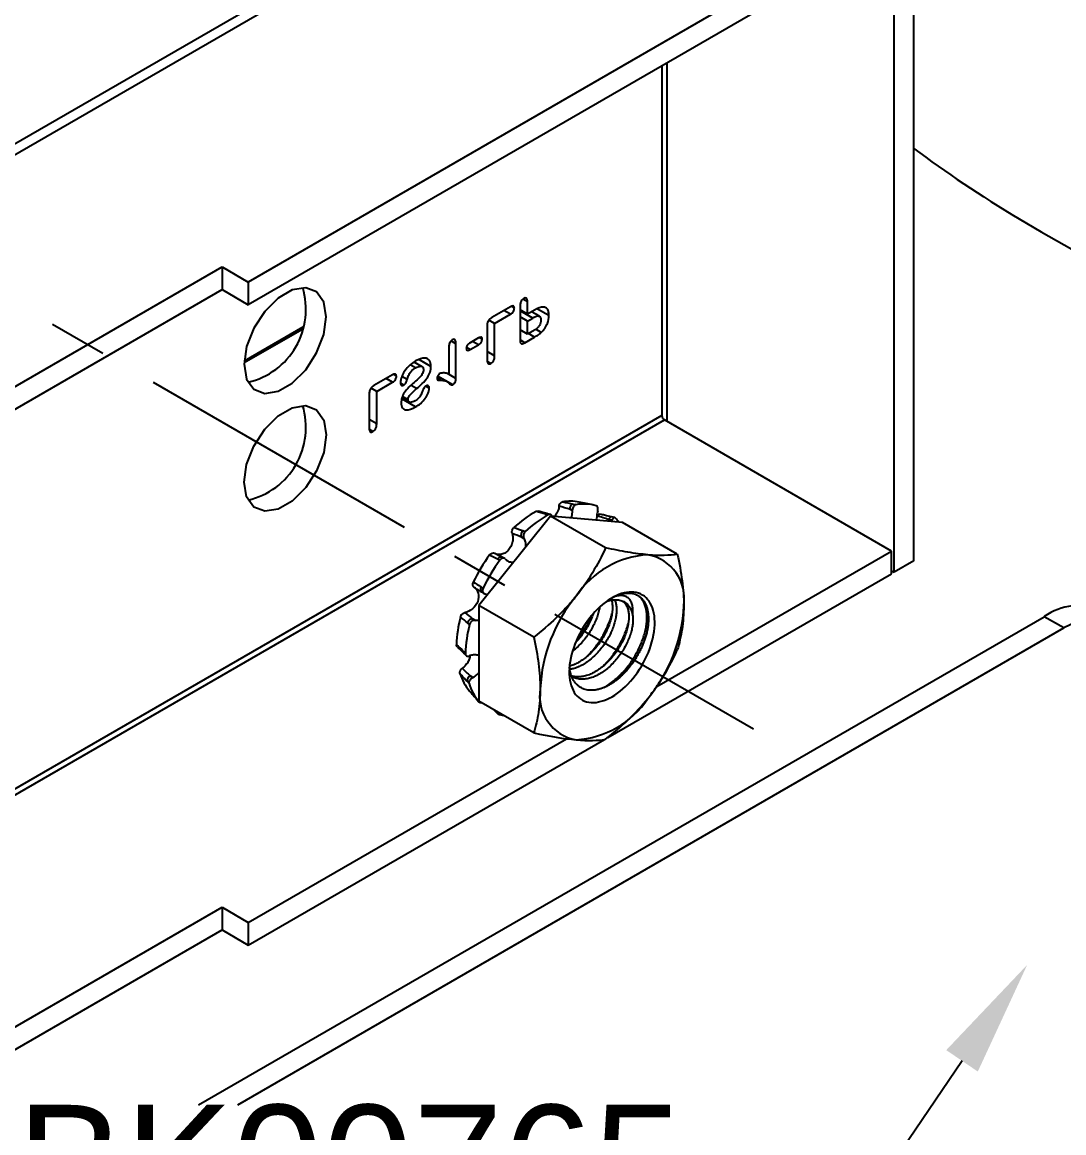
# Model space of a CAD drawing. Extents: x -3.7 to 17.5, y -9.7 to 0.
# Drawn here: x 7.126 to 9.371, y -6.049 to -3.656 of the extents above; entities that cross this region are included whole.
import ezdxf
from ezdxf import colors
from ezdxf.entities.mleader import LeaderData, LeaderLine
from ezdxf.math import Vec2, Vec3

# ---------------------------------------------------------------- set-up
doc = ezdxf.new("R2010")
doc.units = 0
doc.header["$LTSCALE"] = 0.5
doc.header["$MEASUREMENT"] = 0
doc.linetypes.add('CENTER', pattern=[2, 1.25, -0.25, 0.25, -0.25])
for name, color, linetype in [('Brackets', 181, 'CONTINUOUS'), ('Centerline', 210, 'CENTER'), ('Dimension', 10, 'CONTINUOUS'), ('FAB DWG', 221, 'CONTINUOUS'), ('Hardware', 242, 'CONTINUOUS'), ('Housing', 150, 'CONTINUOUS')]:
    doc.layers.add(name, color=color, linetype=linetype)
doc.styles.get("Standard").update_dxf_attribs({"font": 'arial.ttf'})

msp = doc.modelspace()

# ---------------------------------------------------------------- linework, layer by layer
at = {"layer": 'Brackets', "linetype": 'Continuous', "lineweight": 25, "transparency": 16777216}
for p, q in [((8.4767, -3.1297), (6.1097, -4.4961)), ((6.1097, -4.5191), (8.5106, -3.1331)), ((9.0478, -4.8168), (9.0478, -3.3879)), ((8.9999, -3.4156), (7.6134, -4.216)), ((9.0055, -4.8413), (9.0055, -3.4123)), ((8.9999, -3.4644), (7.6134, -4.2648)), ((8.5049, -3.7501), (8.5049, -4.5034)), ((8.5162, -4.5165), (8.5162, -3.7436)), ((4.4633, -5.9692), (7.5568, -4.1833)), ((7.5568, -4.1833), (7.6134, -4.216)), ((7.5568, -4.1833), (7.5568, -4.2321)), ((4.5055, -5.9936), (7.5568, -4.2321)), ((7.5568, -4.2321), (7.6134, -4.2648)), ((7.6134, -4.216), (7.6134, -4.2648)), ((8.2152, -4.2585), (8.2055, -4.2529)), ((8.2152, -4.2852), (8.2152, -4.2585)), ((8.1785, -4.2693), (8.1382, -4.2925)), ((8.1785, -4.2854), (8.1645, -4.2773)), ((8.1869, -4.2724), (8.1804, -4.2686)), ((8.1991, -4.2677), (8.1991, -4.3409)), ((8.2152, -4.2852), (8.1991, -4.2759)), ((8.2264, -4.2936), (8.1991, -4.2779)), ((8.2304, -4.2765), (8.2152, -4.2852)), ((8.2412, -4.2898), (8.2242, -4.28)), ((8.2613, -4.2881), (8.2371, -4.2742)), ((8.1444, -4.305), (8.1322, -4.2979)), ((8.1444, -4.305), (8.1785, -4.2854)), ((8.1444, -4.3749), (8.1444, -4.305)), ((8.2152, -4.3001), (8.1991, -4.2908)), ((8.2152, -4.3001), (8.2264, -4.2936)), ((8.2152, -4.3285), (8.2152, -4.3001)), ((8.1283, -4.3101), (8.1283, -4.3842)), ((8.2152, -4.3285), (8.1991, -4.3193)), ((8.2264, -4.3221), (8.2152, -4.3285)), ((8.2305, -4.3346), (8.2176, -4.3271)), ((8.2449, -4.3246), (8.2331, -4.3178)), ((8.0458, -4.3551), (8.0458, -4.414)), ((8.0608, -4.3491), (8.0501, -4.3429)), ((8.0608, -4.4238), (8.0608, -4.3491)), ((8.1093, -4.3364), (8.0916, -4.3467)), ((8.0916, -4.3615), (8.1093, -4.3513)), ((8.1093, -4.3513), (8.0965, -4.3438)), ((8.1176, -4.339), (8.1117, -4.3356)), ((8.2095, -4.3467), (8.1991, -4.3407)), ((8.2095, -4.3467), (8.2305, -4.3346)), ((8.0916, -4.3615), (8.0836, -4.3569)), ((8.1444, -4.3749), (8.1283, -4.3657)), ((7.9738, -4.4011), (7.9622, -4.3944)), ((7.988, -4.3985), (7.9706, -4.3885)), ((8.0071, -4.3978), (7.9823, -4.3835)), ((8.1363, -4.3914), (8.1286, -4.387)), ((7.9243, -4.416), (7.884, -4.4392)), ((7.9243, -4.4321), (7.9104, -4.424)), ((7.9327, -4.4191), (7.9262, -4.4154)), ((7.9559, -4.426), (7.9446, -4.4194)), ((8.0286, -4.4278), (8.0204, -4.4231)), ((8.0416, -4.4304), (8.0215, -4.4188)), ((8.0543, -4.4375), (8.0216, -4.4186)), ((8.0608, -4.4238), (8.0427, -4.4133)), ((7.8902, -4.4517), (7.878, -4.4447)), ((7.8902, -4.4517), (7.9243, -4.4321)), ((7.9485, -4.438), (7.9413, -4.4338)), ((7.9763, -4.4457), (7.9645, -4.4389)), ((8.0036, -4.4448), (7.9959, -4.4404)), ((7.8742, -4.4569), (7.8742, -4.531)), ((7.8902, -4.5217), (7.8902, -4.4517)), ((7.974, -4.4851), (7.9441, -4.4678)), ((7.9445, -4.4655), (7.9602, -4.4745)), ((7.9578, -4.4697), (7.9458, -4.4628)), ((8.5049, -4.5034), (3.1277, -7.6076)), ((3.1277, -7.6207), (8.5106, -4.5132)), ((7.8902, -4.5217), (7.8742, -4.5124)), ((8.9999, -4.7957), (8.5106, -4.5132)), ((7.8821, -4.5382), (7.8744, -4.5337)), ((8.4939, -5.0878), (8.9999, -4.7957)), ((8.9999, -4.8445), (8.9999, -4.7957)), ((9.0478, -4.8168), (9.0055, -4.8413)), ((8.3884, -5.1975), (8.9999, -4.8445)), ((8.9999, -4.838), (9.0055, -4.8413)), ((7.5063, -5.989), (9.3289, -4.9371)), ((9.3712, -4.9615), (9.3289, -4.9371)), ((7.5908, -5.989), (9.3712, -4.9615)), ((7.6134, -5.5961), (8.2993, -5.2001)), ((7.6134, -5.6449), (8.3811, -5.2017)), ((4.4633, -7.3493), (7.5568, -5.5634)), ((7.5568, -5.5634), (7.6134, -5.5961)), ((7.5568, -5.5634), (7.5568, -5.6122)), ((7.6134, -5.5961), (7.6134, -5.6449)), ((4.5055, -7.3737), (7.5568, -5.6122)), ((7.5568, -5.6122), (7.6134, -5.6449))]:
    msp.add_line(p, q, dxfattribs=at)
at = {"layer": 'Brackets', "linetype": 'Continuous', "lineweight": 25, "transparency": 16777216, "flags": 128}
for points in [[(7.6046, -4.3931), (7.6099, -4.425), (7.6253, -4.4468), (7.6488, -4.456), (7.6776, -4.4515), (7.7083, -4.4338), (7.7372, -4.405), (7.7607, -4.3686), (7.776, -4.3291), (7.7814, -4.2911), (7.776, -4.2593), (7.7607, -4.2374), (7.7372, -4.2282), (7.7083, -4.2327), (7.6776, -4.2505), (7.6488, -4.2792), (7.6253, -4.3156), (7.6099, -4.3552), (7.6046, -4.3931)], [(7.6046, -4.6472), (7.6099, -4.6093), (7.6253, -4.5697), (7.6488, -4.5333), (7.6776, -4.5046), (7.7083, -4.4868), (7.7372, -4.4823), (7.7607, -4.4915), (7.776, -4.5134), (7.7814, -4.5452), (7.776, -4.5832), (7.7607, -4.6227), (7.7372, -4.6591), (7.7083, -4.6879), (7.6776, -4.7056), (7.6488, -4.7101), (7.6253, -4.7009), (7.6099, -4.6791), (7.6046, -4.6472)], [(9.548, -5.0636), (9.5458, -5.033), (9.5393, -5.0055), (9.5287, -4.9821), (9.5142, -4.9631), (9.4962, -4.9492), (9.4751, -4.9405), (9.4515, -4.9374), (9.4258, -4.94), (9.3989, -4.9481), (9.3712, -4.9615)]]:
    msp.add_lwpolyline(points, dxfattribs=at)
at = {"layer": 'Brackets', "linetype": 'Continuous', "lineweight": 25, "transparency": 16777216}
for centre, radius, start, end in [((7.577, -4.2752), 0.1607, 282.9511, 17.0542), ((7.577, -4.5293), 0.1607, 282.9511, 17.0542), ((8.5172, -4.5029), 0.0123, 182.6055, 237.3945), ((9.402, -5.038), 0.1246, 65.3928, 125.909)]:
    msp.add_arc(centre, radius, start, end, dxfattribs=at)
for points, knots in [([(8.2072, -4.2514), (8.2058, -4.2524), (8.2031, -4.2544), (8.1995, -4.2609), (8.1993, -4.2651), (8.1991, -4.2677)], [0, 0, 0, 0, 0.280083, 0.559881, 1, 1, 1, 1]), ([(8.2152, -4.2585), (8.2151, -4.2569), (8.215, -4.2539), (8.2133, -4.2509), (8.2104, -4.25), (8.2083, -4.2509), (8.2072, -4.2514)], [0, 0, 0, 0, 0.280788, 0.560061, 0.779931, 1, 1, 1, 1]), ([(8.1869, -4.2724), (8.1868, -4.2711), (8.1865, -4.2686), (8.1833, -4.2669), (8.1803, -4.2684), (8.1785, -4.2693)], [0, 0, 0, 0, 0.2801526, 0.5601594, 1, 1, 1, 1]), ([(8.1785, -4.2854), (8.1796, -4.2846), (8.182, -4.2831), (8.1848, -4.2796), (8.1867, -4.2757), (8.1868, -4.2735), (8.1869, -4.2724)], [0, 0, 0, 0, 0.280683, 0.559844, 0.779818, 1, 1, 1, 1]), ([(8.2613, -4.2881), (8.2612, -4.2849), (8.2608, -4.2785), (8.257, -4.2716), (8.2471, -4.268), (8.2372, -4.273), (8.2304, -4.2765)], [0, 0, 0, 0, 0.187499, 0.374359, 0.561208, 1, 1, 1, 1]), ([(8.1382, -4.2925), (8.1366, -4.2935), (8.1336, -4.2954), (8.1297, -4.3007), (8.1285, -4.3059), (8.1284, -4.3087), (8.1283, -4.3101)], [0, 0, 0, 0, 0.281016, 0.558005, 0.778584, 1, 1, 1, 1]), ([(8.2264, -4.2936), (8.2306, -4.2913), (8.2359, -4.2884), (8.2411, -4.2895), (8.2437, -4.2918), (8.244, -4.2953), (8.2442, -4.2976)], [0, 0, 0, 0, 0.499292, 0.624917, 0.750425, 1, 1, 1, 1]), ([(8.2442, -4.2976), (8.244, -4.2998), (8.2438, -4.3037), (8.2419, -4.3077), (8.241, -4.3095)], [0, 0, 0, 0, 0.5600733, 1, 1, 1, 1]), ([(8.2449, -4.3246), (8.2476, -4.3218), (8.2529, -4.3163), (8.26, -4.3028), (8.2608, -4.2937), (8.2613, -4.2881)], [0, 0, 0, 0, 0.2806784, 0.5610941, 1, 1, 1, 1]), ([(8.241, -4.3095), (8.2398, -4.3111), (8.2374, -4.3144), (8.2323, -4.3185), (8.2286, -4.3207), (8.2264, -4.3221)], [0, 0, 0, 0, 0.278631, 0.559054, 1, 1, 1, 1]), ([(8.2305, -4.3346), (8.2332, -4.333), (8.2381, -4.3302), (8.2428, -4.3263), (8.2449, -4.3246)], [0, 0, 0, 0, 0.560224, 1, 1, 1, 1]), ([(8.0532, -4.3403), (8.052, -4.3412), (8.0495, -4.343), (8.0461, -4.3489), (8.0459, -4.3527), (8.0458, -4.3551)], [0, 0, 0, 0, 0.280351, 0.56001, 1, 1, 1, 1]), ([(8.0608, -4.3491), (8.0607, -4.3461), (8.0605, -4.3424), (8.0585, -4.3398), (8.0565, -4.3389), (8.0545, -4.3397), (8.0532, -4.3403)], [0, 0, 0, 0, 0.499422, 0.62531, 0.75077, 1, 1, 1, 1]), ([(8.0916, -4.3467), (8.0905, -4.3474), (8.0883, -4.3488), (8.0854, -4.3519), (8.0836, -4.3557), (8.0834, -4.3578), (8.0833, -4.3588)], [0, 0, 0, 0, 0.280969, 0.560343, 0.780089, 1, 1, 1, 1]), ([(8.1176, -4.339), (8.1175, -4.3378), (8.1172, -4.3354), (8.114, -4.334), (8.1111, -4.3355), (8.1093, -4.3364)], [0, 0, 0, 0, 0.279766, 0.559387, 1, 1, 1, 1]), ([(8.1093, -4.3513), (8.1104, -4.3506), (8.1127, -4.3492), (8.1156, -4.346), (8.1174, -4.3422), (8.1175, -4.3401), (8.1176, -4.339)], [0, 0, 0, 0, 0.280969, 0.560145, 0.779913, 1, 1, 1, 1]), ([(8.1991, -4.3409), (8.1992, -4.3427), (8.1993, -4.3463), (8.2019, -4.3494), (8.2058, -4.3487), (8.2083, -4.3474), (8.2095, -4.3467)], [0, 0, 0, 0, 0.281079, 0.558006, 0.778569, 1, 1, 1, 1]), ([(8.0071, -4.3978), (8.0065, -4.393), (8.0053, -4.3834), (7.9926, -4.3774), (7.981, -4.3828), (7.974, -4.3861)], [0, 0, 0, 0, 0.279961, 0.559875, 1, 1, 1, 1]), ([(8.0833, -4.3588), (8.0834, -4.36), (8.0837, -4.3624), (8.0869, -4.3639), (8.0898, -4.3624), (8.0916, -4.3615)], [0, 0, 0, 0, 0.279785, 0.559338, 1, 1, 1, 1]), ([(8.1363, -4.3914), (8.1377, -4.3904), (8.1405, -4.3884), (8.1441, -4.3819), (8.1443, -4.3776), (8.1444, -4.3749)], [0, 0, 0, 0, 0.280028, 0.559662, 1, 1, 1, 1]), ([(7.9536, -4.4035), (7.9499, -4.4089), (7.9434, -4.4188), (7.9419, -4.429), (7.9412, -4.4335)], [0, 0, 0, 0, 0.5601335, 1, 1, 1, 1]), ([(7.974, -4.3861), (7.97, -4.3886), (7.9628, -4.393), (7.9564, -4.4003), (7.9536, -4.4035)], [0, 0, 0, 0, 0.5602623, 1, 1, 1, 1]), ([(7.9559, -4.426), (7.9568, -4.4231), (7.9586, -4.4174), (7.9644, -4.4074), (7.9702, -4.4034), (7.9738, -4.4011)], [0, 0, 0, 0, 0.28191, 0.561617, 1, 1, 1, 1]), ([(7.9738, -4.4011), (7.9777, -4.3992), (7.9837, -4.3964), (7.989, -4.3987), (7.9908, -4.4018), (7.991, -4.404), (7.9911, -4.405)], [0, 0, 0, 0, 0.498443, 0.748673, 0.87432, 1, 1, 1, 1]), ([(7.9763, -4.4457), (7.9846, -4.4388), (7.9962, -4.4292), (8.0064, -4.4097), (8.0069, -4.4018), (8.0071, -4.3978)], [0, 0, 0, 0, 0.56035, 0.779857, 1, 1, 1, 1]), ([(8.1283, -4.3842), (8.1284, -4.3858), (8.1285, -4.3889), (8.1302, -4.392), (8.1331, -4.3929), (8.1352, -4.3919), (8.1363, -4.3914)], [0, 0, 0, 0, 0.280866, 0.560221, 0.779934, 1, 1, 1, 1]), ([(7.9327, -4.4191), (7.9326, -4.4179), (7.9323, -4.4154), (7.9291, -4.4136), (7.9261, -4.4151), (7.9243, -4.416)], [0, 0, 0, 0, 0.280153, 0.560159, 1, 1, 1, 1]), ([(7.9243, -4.4321), (7.9255, -4.4313), (7.9278, -4.4299), (7.9307, -4.4263), (7.9325, -4.4224), (7.9326, -4.4202), (7.9327, -4.4191)], [0, 0, 0, 0, 0.280683, 0.559844, 0.779818, 1, 1, 1, 1]), ([(7.9485, -4.438), (7.9495, -4.4372), (7.9515, -4.4358), (7.9543, -4.4313), (7.9553, -4.428), (7.9559, -4.426)], [0, 0, 0, 0, 0.279227, 0.559162, 1, 1, 1, 1]), ([(7.9911, -4.405), (7.991, -4.4064), (7.9908, -4.409), (7.9885, -4.4149), (7.9816, -4.4235), (7.9751, -4.4288), (7.9707, -4.4323)], [0, 0, 0, 0, 0.125066, 0.249855, 0.498821, 1, 1, 1, 1]), ([(8.0264, -4.4128), (8.0255, -4.4134), (8.0237, -4.4148), (8.0218, -4.4179), (8.0206, -4.421), (8.0204, -4.4227), (8.0204, -4.4235)], [0, 0, 0, 0, 0.278989, 0.559207, 0.779715, 1, 1, 1, 1]), ([(8.0204, -4.4235), (8.0205, -4.4248), (8.0208, -4.4274), (8.0244, -4.4278), (8.027, -4.4278), (8.0286, -4.4278)], [0, 0, 0, 0, 0.278135, 0.55763, 1, 1, 1, 1]), ([(8.0458, -4.414), (8.0424, -4.4129), (8.0365, -4.4111), (8.0295, -4.4122), (8.0264, -4.4128)], [0, 0, 0, 0, 0.562098, 1, 1, 1, 1]), ([(8.0543, -4.4375), (8.0555, -4.4367), (8.0578, -4.4349), (8.0604, -4.4294), (8.0606, -4.4259), (8.0608, -4.4238)], [0, 0, 0, 0, 0.279065, 0.559332, 1, 1, 1, 1]), ([(7.884, -4.4392), (7.8825, -4.4402), (7.8794, -4.4421), (7.8756, -4.4474), (7.8743, -4.4526), (7.8742, -4.4554), (7.8742, -4.4569)], [0, 0, 0, 0, 0.281016, 0.558005, 0.778584, 1, 1, 1, 1]), ([(7.9412, -4.4335), (7.9413, -4.4347), (7.9416, -4.4371), (7.9435, -4.4389), (7.9459, -4.4392), (7.9477, -4.4384), (7.9485, -4.438)], [0, 0, 0, 0, 0.279762, 0.559395, 0.779696, 1, 1, 1, 1]), ([(7.9707, -4.4323), (7.9632, -4.4388), (7.9527, -4.4478), (7.9436, -4.4657), (7.9431, -4.4729), (7.9428, -4.4766)], [0, 0, 0, 0, 0.55974, 0.779749, 1, 1, 1, 1]), ([(7.9578, -4.4697), (7.9579, -4.4685), (7.9581, -4.4661), (7.9606, -4.461), (7.9668, -4.4536), (7.9725, -4.4489), (7.9763, -4.4457)], [0, 0, 0, 0, 0.1246389, 0.2492905, 0.4988383, 1, 1, 1, 1]), ([(7.9889, -4.4505), (7.988, -4.453), (7.9862, -4.458), (7.9811, -4.467), (7.9759, -4.4702), (7.9728, -4.4722)], [0, 0, 0, 0, 0.281313, 0.561267, 1, 1, 1, 1]), ([(7.974, -4.4851), (7.9777, -4.4828), (7.9851, -4.4781), (7.9946, -4.4677), (8.0019, -4.4558), (8.003, -4.4485), (8.0036, -4.4448)], [0, 0, 0, 0, 0.281077, 0.561346, 0.781458, 1, 1, 1, 1]), ([(7.9964, -4.4401), (7.9955, -4.4407), (7.9936, -4.4418), (7.9909, -4.4457), (7.9896, -4.4487), (7.9889, -4.4505)], [0, 0, 0, 0, 0.280382, 0.558715, 1, 1, 1, 1]), ([(8.0036, -4.4448), (8.0035, -4.4437), (8.0032, -4.4413), (8.0013, -4.4394), (7.999, -4.4389), (7.9972, -4.4397), (7.9964, -4.4401)], [0, 0, 0, 0, 0.279685, 0.559763, 0.779907, 1, 1, 1, 1]), ([(8.0286, -4.4278), (8.0343, -4.4281), (8.0423, -4.4285), (8.0479, -4.437), (8.0522, -4.4374), (8.0543, -4.4375)], [0, 0, 0, 0, 0.565799, 0.789765, 1, 1, 1, 1]), ([(7.9728, -4.4722), (7.9695, -4.4738), (7.9645, -4.4761), (7.9598, -4.4747), (7.9581, -4.4724), (7.9579, -4.4706), (7.9578, -4.4697)], [0, 0, 0, 0, 0.498882, 0.749118, 0.874656, 1, 1, 1, 1]), ([(7.9428, -4.4766), (7.9433, -4.4805), (7.9443, -4.4883), (7.9556, -4.494), (7.9667, -4.4887), (7.974, -4.4851)], [0, 0, 0, 0, 0.249966, 0.50019, 1, 1, 1, 1]), ([(7.8821, -4.5382), (7.8835, -4.5372), (7.8863, -4.5352), (7.8899, -4.5286), (7.8901, -4.5243), (7.8902, -4.5217)], [0, 0, 0, 0, 0.280028, 0.559662, 1, 1, 1, 1]), ([(7.8742, -4.531), (7.8742, -4.5325), (7.8743, -4.5356), (7.876, -4.5388), (7.8789, -4.5397), (7.881, -4.5387), (7.8821, -4.5382)], [0, 0, 0, 0, 0.280866, 0.560221, 0.779934, 1, 1, 1, 1])]:
    msp.add_open_spline(points, degree=3, knots=knots, dxfattribs=at)
at = {"layer": 'Centerline', "transparency": 16777216}
msp.add_line((6.5421, -3.932), (8.7021, -5.179), dxfattribs=at)
at = {"layer": 'Dimension', "transparency": 16777216}
for points in [[(9.1239, -0.3048), (9.8106, -1.1036), (9.3375, -2.0448), (8.8643, -2.9859), (9.5511, -3.7847)], [(9.0478, -3.9281), (9.1846, -4.0301), (9.3496, -4.1304), (9.5484, -4.2287)]]:
    msp.add_open_spline(points, degree=3, dxfattribs=at)
at = {"layer": 'Hardware', "linetype": 'Continuous', "lineweight": 25, "transparency": 16777216}
for p, q in [((8.357, -4.6963), (8.3267, -4.6902)), ((8.3122, -4.7091), (8.3061, -4.7055)), ((8.3123, -4.7069), (8.3061, -4.7055)), ((8.3122, -4.7091), (8.3123, -4.7069)), ((8.3134, -4.6944), (8.3195, -4.6957)), ((8.3667, -4.7096), (8.3661, -4.7117)), ((8.2651, -4.7205), (8.1105, -4.9129)), ((8.2598, -4.7174), (8.2541, -4.7159)), ((8.2641, -4.7167), (8.2583, -4.7152)), ((8.3836, -4.7889), (8.2651, -4.7205)), ((8.4198, -4.7343), (8.2651, -4.7205)), ((8.3657, -4.7201), (8.3645, -4.722)), ((8.3963, -4.7311), (8.3903, -4.7276)), ((8.3972, -4.7291), (8.3903, -4.7276)), ((8.3958, -4.7322), (8.3963, -4.7311)), ((8.3963, -4.7311), (8.3972, -4.7291)), ((8.4035, -4.7235), (8.3966, -4.722)), ((8.5382, -4.8027), (8.4198, -4.7343)), ((8.2052, -4.7516), (8.2103, -4.7535)), ((8.2082, -4.7691), (8.2021, -4.7656)), ((8.2073, -4.7675), (8.2021, -4.7656)), ((8.2082, -4.7691), (8.2073, -4.7675)), ((8.1448, -4.8009), (8.144, -4.8004)), ((8.1656, -4.8114), (8.1608, -4.8091)), ((8.1556, -4.8153), (8.1507, -4.813)), ((8.1673, -4.8126), (8.1685, -4.8138)), ((8.1032, -4.8759), (8.1002, -4.8741)), ((8.1035, -4.8761), (8.1032, -4.8759)), ((8.1149, -4.8729), (8.1194, -4.8758)), ((8.1166, -4.8841), (8.121, -4.887)), ((8.1241, -4.8883), (8.1224, -4.8877)), ((8.2289, -4.9813), (8.1105, -4.9129)), ((8.1105, -4.9129), (8.1105, -5.1192)), ((8.0904, -4.9541), (8.0862, -4.9507)), ((8.1031, -4.945), (8.097, -4.9414)), ((8.097, -4.9414), (8.1013, -4.9449)), ((8.1013, -4.9449), (8.1031, -4.945)), ((8.0772, -5.0119), (8.0813, -5.0161)), ((8.0787, -5.0164), (8.0829, -5.0206)), ((8.0919, -5.021), (8.09, -5.0217)), ((8.0976, -5.068), (8.0916, -5.0645)), ((8.0916, -5.0645), (8.0958, -5.0691)), ((8.0958, -5.0691), (8.0976, -5.068)), ((8.0892, -5.081), (8.085, -5.0764)), ((8.1063, -5.1156), (8.1107, -5.1206)), ((8.2289, -5.1875), (8.1105, -5.1192)), ((8.1436, -5.1383), (8.1463, -5.1412)), ((8.1463, -5.1412), (8.151, -5.1464))]:
    msp.add_line(p, q, dxfattribs=at)
at = {"layer": 'Hardware', "linetype": 'Continuous', "lineweight": 25, "transparency": 16777216, "flags": 128}
msp.add_lwpolyline([(8.3974, -5.1096), (8.4032, -5.106), (8.4091, -5.102), (8.4148, -5.0976), (8.4205, -5.0928), (8.4262, -5.0877), (8.4317, -5.0822), (8.437, -5.0764), (8.4422, -5.0703), (8.4472, -5.0639), (8.4521, -5.0573), (8.4567, -5.0504), (8.461, -5.0434), (8.4651, -5.0362), (8.469, -5.0289), (8.4725, -5.0215), (8.4757, -5.014), (8.4787, -5.0065), (8.4813, -4.9989), (8.4835, -4.9914), (8.4854, -4.9839), (8.487, -4.9765), (8.4882, -4.9692), (8.489, -4.962), (8.4895, -4.955), (8.4896, -4.9482), (8.4893, -4.9416), (8.4887, -4.9352), (8.4876, -4.9292), (8.4863, -4.9234), (8.4845, -4.918), (8.4824, -4.9129), (8.48, -4.9081), (8.4772, -4.9037), (8.4742, -4.8998), (8.4708, -4.8962), (8.4671, -4.8931), (8.4631, -4.8905), (8.4589, -4.8882), (8.4544, -4.8865), (8.4497, -4.8852), (8.4447, -4.8844), (8.4396, -4.884), (8.4344, -4.8842), (8.4289, -4.8848), (8.4234, -4.8859), (8.4177, -4.8875), (8.4119, -4.8895), (8.4061, -4.892), (8.4003, -4.895), (8.3945, -4.8983), (8.3886, -4.9021), (8.3828, -4.9064), (8.3771, -4.911), (8.3714, -4.9159), (8.3658, -4.9212), (8.3604, -4.9269), (8.3551, -4.9328), (8.35, -4.9391), (8.3451, -4.9456), (8.3404, -4.9523), (8.3359, -4.9592), (8.3317, -4.9663), (8.3277, -4.9736), (8.324, -4.981), (8.3206, -4.9884), (8.3175, -4.996), (8.3148, -5.0035), (8.3123, -5.0111), (8.3102, -5.0186), (8.3085, -5.026), (8.3071, -5.0334), (8.3061, -5.0406), (8.3055, -5.0477), (8.3052, -5.0546), (8.3053, -5.0613), (8.3057, -5.0678), (8.3066, -5.074), (8.3078, -5.0799), (8.3093, -5.0855), (8.3112, -5.0908), (8.3135, -5.0958), (8.3161, -5.1003), (8.319, -5.1045), (8.3223, -5.1082), (8.3258, -5.1116), (8.3296, -5.1145), (8.3337, -5.1169), (8.3381, -5.1189), (8.3427, -5.1204), (8.3475, -5.1215), (8.3525, -5.122), (8.3577, -5.1221), (8.3631, -5.1217), (8.3686, -5.1209), (8.3742, -5.1195), (8.3799, -5.1177), (8.3857, -5.1155), (8.3915, -5.1127), (8.3974, -5.1096)], dxfattribs=at)
at = {"layer": 'Hardware', "linetype": 'Continuous', "lineweight": 25, "transparency": 16777216}
for centre, radius, start, end in [((8.307, -4.7929), 0.1046, 79.1246, 99.0566), ((8.3683, -4.9451), 0.2707, 119.8064, 132.4012), ((8.3172, -4.7048), 0.0111, 110.0657, 183.8312), ((8.3363, -4.7993), 0.1049, 75.0767, 99.2331), ((8.4003, -4.9619), 0.282, 119.8692, 132.3385), ((8.2571, -4.7207), 0.00565, 77.0578, 121.7536), ((8.3972, -4.7291), 0.00709, 94.8852, 167.7531), ((8.3308, -4.7886), 0.0981, 34.0394, 40.6971), ((8.2132, -4.7607), 0.0121, 131.5097, 203.8393), ((8.47, -5.045), 0.4138, 144.3909, 153.8767), ((8.158, -4.8169), 0.00822, 70.1262, 151.8066), ((8.4871, -5.0038), 0.2004, 93.5391, 146.4555), ((8.4572, -4.8982), 0.0961, 350.6782, 79.5232), ((8.5062, -5.0659), 0.431, 144.4381, 153.8295), ((8.122, -4.8776), 0.00847, 146.4723, 230.2665), ((8.5774, -5.1076), 0.335, 140.1866, 177.402), ((8.432, -4.9564), 0.0691, 75.871, 121.9899), ((8.2174, -4.8986), 0.335, 320.1866, 357.402), ((8.3506, -5.0092), 0.2888, 165.6127, 177.6745), ((8.0978, -4.9533), 0.0119, 93.7239, 167.2475), ((8.3819, -5.0286), 0.3008, 165.6728, 177.6144), ((8.083, -5.0124), 0.00581, 174.9726, 223.6445), ((8.1737, -5.0277), 0.1087, 196.8827, 220.0664), ((8.0964, -5.0749), 0.0115, 115.0903, 187.4761), ((8.1975, -5.0479), 0.1132, 196.9974, 219.9517), ((8.3375, -5.108), 0.0961, 170.6782, 259.5232), ((8.3077, -5.0024), 0.2004, 273.5391, 326.4555), ((8.1488, -5.1391), 0.00329, 185.7801, 221.0563), ((8.1774, -5.0584), 0.0923, 254.3757, 261.1913)]:
    msp.add_arc(centre, radius, start, end, dxfattribs=at)
for points, knots in [([(8.2835, -4.699), (8.2838, -4.6966), (8.2848, -4.6943), (8.2874, -4.6909), (8.289, -4.6898), (8.2905, -4.6896)], [0, 0, 0, 0, 0.5, 0.5, 1, 1, 1, 1]), ([(8.2337, -4.7102), (8.2345, -4.7099), (8.2361, -4.7092), (8.2375, -4.7095), (8.2382, -4.7097)], [0, 0, 0, 0, 0.539271, 1, 1, 1, 1]), ([(8.2583, -4.7152), (8.2582, -4.7152), (8.254, -4.7141), (8.2472, -4.7123), (8.2408, -4.7104), (8.2382, -4.7096)], [0, 0, 0, 0, 0.025552, 0.603162, 1, 1, 1, 1]), ([(8.2835, -4.699), (8.2832, -4.7006), (8.2825, -4.704), (8.2809, -4.7092), (8.2786, -4.7141), (8.2762, -4.7183), (8.2743, -4.7204), (8.2735, -4.7213)], [0, 0, 0, 0, 0.192652, 0.410747, 0.628804, 0.842718, 1, 1, 1, 1]), ([(8.3093, -4.7245), (8.3097, -4.723), (8.3108, -4.7199), (8.3118, -4.7147), (8.3121, -4.7109), (8.3122, -4.7091)], [0, 0, 0, 0, 0.284178, 0.636914, 1, 1, 1, 1]), ([(8.3195, -4.6957), (8.3177, -4.696), (8.3159, -4.6973), (8.3132, -4.7015), (8.3123, -4.7042), (8.3123, -4.7069)], [0, 0, 0, 0, 0.5, 0.5, 1, 1, 1, 1]), ([(8.3667, -4.7096), (8.3673, -4.707), (8.3674, -4.7042), (8.3661, -4.6998), (8.3649, -4.6983), (8.3634, -4.6979)], [0, 0, 0, 0, 0.5, 0.5, 1, 1, 1, 1]), ([(8.3661, -4.7117), (8.3657, -4.7135), (8.3649, -4.7172), (8.3644, -4.7227), (8.3642, -4.7268), (8.3645, -4.729), (8.3645, -4.7294)], [0, 0, 0, 0, 0.303814, 0.616316, 0.920441, 1, 1, 1, 1]), ([(8.2681, -4.7208), (8.268, -4.7205), (8.2676, -4.7192), (8.2663, -4.7177), (8.2642, -4.7165), (8.2619, -4.7164), (8.2604, -4.7171), (8.2598, -4.7174)], [0, 0, 0, 0, 0.075909, 0.320591, 0.565271, 0.809946, 1, 1, 1, 1]), ([(8.3657, -4.7201), (8.3662, -4.7193), (8.3673, -4.7176), (8.3691, -4.7163), (8.3705, -4.7158), (8.3711, -4.7161), (8.3712, -4.7162)], [0, 0, 0, 0, 0.315941, 0.631872, 0.948056, 1, 1, 1, 1]), ([(8.3966, -4.722), (8.3964, -4.722), (8.3914, -4.7209), (8.383, -4.719), (8.3747, -4.7169), (8.3713, -4.7161)], [0, 0, 0, 0, 0.025646, 0.596667, 1, 1, 1, 1]), ([(8.4051, -4.7246), (8.4041, -4.7234), (8.4026, -4.7232), (8.3996, -4.7248), (8.3982, -4.7267), (8.3972, -4.7291)], [0, 0, 0, 0, 0.5, 0.5, 1, 1, 1, 1]), ([(8.1821, -4.7578), (8.1825, -4.7592), (8.1833, -4.7622), (8.1837, -4.7673), (8.1834, -4.7727), (8.1824, -4.7781), (8.1807, -4.7833), (8.1782, -4.7881), (8.1753, -4.7924), (8.172, -4.796), (8.1683, -4.799), (8.1643, -4.8012), (8.1602, -4.8027), (8.1561, -4.8035), (8.1519, -4.8034), (8.148, -4.8025), (8.1457, -4.8013), (8.1446, -4.8007)], [0, 0, 0, 0, 0.063191, 0.134475, 0.205746, 0.275662, 0.345562, 0.412641, 0.479712, 0.544415, 0.609121, 0.673327, 0.737543, 0.803293, 0.869053, 0.937439, 1, 1, 1, 1]), ([(8.1821, -4.7578), (8.1815, -4.7558), (8.1815, -4.7534), (8.1828, -4.7488), (8.1841, -4.7467), (8.1857, -4.7452)], [0, 0, 0, 0, 0.5, 0.5, 1, 1, 1, 1]), ([(8.2103, -4.7535), (8.2085, -4.7551), (8.2071, -4.7576), (8.206, -4.7628), (8.2062, -4.7655), (8.2073, -4.7675)], [0, 0, 0, 0, 0.5, 0.5, 1, 1, 1, 1]), ([(8.2116, -4.7871), (8.2117, -4.7859), (8.2119, -4.783), (8.2114, -4.7784), (8.2103, -4.7735), (8.2089, -4.7706), (8.2082, -4.7691)], [0, 0, 0, 0, 0.18331, 0.447299, 0.719654, 1, 1, 1, 1]), ([(8.1336, -4.8041), (8.1349, -4.8022), (8.1368, -4.8007), (8.1407, -4.7994), (8.1426, -4.7996), (8.1442, -4.8005)], [0, 0, 0, 0, 0.5, 0.5, 1, 1, 1, 1]), ([(8.1608, -4.8091), (8.1606, -4.8091), (8.1571, -4.8075), (8.1517, -4.8048), (8.1467, -4.8019), (8.1448, -4.8009)], [0, 0, 0, 0, 0.02668, 0.63894, 1, 1, 1, 1]), ([(8.4747, -4.8038), (8.4682, -4.8032), (8.4612, -4.8024), (8.4469, -4.8005), (8.4395, -4.7994), (8.4166, -4.7956), (8.4004, -4.7924), (8.3836, -4.7889)], [0, 0, 0, 0, 0.25, 0.25, 0.5, 0.5, 1, 1, 1, 1]), ([(8.5382, -4.8027), (8.5424, -4.8219), (8.546, -4.8411), (8.5508, -4.8783), (8.5521, -4.8964), (8.5521, -4.9138)], [0, 0, 0, 0, 0.5, 0.5, 1, 1, 1, 1]), ([(8.1673, -4.8126), (8.1658, -4.8111), (8.1637, -4.8105), (8.1593, -4.8115), (8.1571, -4.8131), (8.1556, -4.8153)], [0, 0, 0, 0, 0.5, 0.5, 1, 1, 1, 1]), ([(8.1685, -4.8138), (8.1693, -4.8145), (8.1711, -4.8161), (8.1744, -4.8181), (8.1786, -4.8194), (8.1824, -4.8198), (8.1848, -4.8194), (8.1857, -4.8193)], [0, 0, 0, 0, 0.156609, 0.390983, 0.625334, 0.858119, 1, 1, 1, 1]), ([(8.1002, -4.8741), (8.1045, -4.8768), (8.1077, -4.8813), (8.1105, -4.892), (8.1101, -4.8983), (8.1057, -4.9104), (8.1016, -4.9161), (8.0916, -4.9245), (8.0859, -4.9273), (8.0802, -4.9283)], [0, 0, 0, 0, 0.25, 0.25, 0.5, 0.5, 0.75, 0.75, 1, 1, 1, 1]), ([(8.1002, -4.8741), (8.0987, -4.8731), (8.0976, -4.8714), (8.097, -4.8673), (8.0974, -4.865), (8.0985, -4.8628)], [0, 0, 0, 0, 0.5, 0.5, 1, 1, 1, 1]), ([(8.1033, -4.8759), (8.1055, -4.8771), (8.11, -4.8797), (8.1143, -4.8826), (8.1166, -4.8841)], [0, 0, 0, 0, 0.487648, 1, 1, 1, 1]), ([(8.1194, -4.8758), (8.1182, -4.8782), (8.1178, -4.8809), (8.1189, -4.8853), (8.1204, -4.887), (8.1224, -4.8877)], [0, 0, 0, 0, 0.5, 0.5, 1, 1, 1, 1]), ([(8.1285, -4.8905), (8.1284, -4.8904), (8.1271, -4.8893), (8.1255, -4.8888), (8.1241, -4.8883)], [0, 0, 0, 0, 0.113695, 1, 1, 1, 1]), ([(8.32, -4.8931), (8.3135, -4.9012), (8.3066, -4.9092), (8.2922, -4.9247), (8.2848, -4.9322), (8.2619, -4.9542), (8.2457, -4.968), (8.2289, -4.9813)], [0, 0, 0, 0, 0.25, 0.25, 0.5, 0.5, 1, 1, 1, 1]), ([(8.3963, -4.9014), (8.3964, -4.9015), (8.3974, -4.9042), (8.3982, -4.9107), (8.3985, -4.9206), (8.3974, -4.9315), (8.395, -4.943), (8.3912, -4.955), (8.3861, -4.9671), (8.3799, -4.9791), (8.3728, -4.9906), (8.3646, -5.0016), (8.3556, -5.0118), (8.3459, -5.0211), (8.3357, -5.0292), (8.3254, -5.0358), (8.3153, -5.0409), (8.3087, -5.043), (8.3056, -5.044)], [0, 0, 0, 0, 0.003286, 0.070639, 0.13696, 0.202615, 0.269504, 0.337118, 0.404784, 0.471827, 0.537627, 0.603734, 0.670971, 0.738684, 0.806196, 0.872838, 0.938409, 1, 1, 1, 1]), ([(8.4489, -4.8894), (8.451, -4.8904), (8.4548, -4.8922), (8.4597, -4.8961), (8.4638, -4.9004), (8.4674, -4.9055), (8.4703, -4.9112), (8.4726, -4.9175), (8.4743, -4.9243), (8.4754, -4.9316), (8.4759, -4.9394), (8.4758, -4.9475), (8.4751, -4.956), (8.4737, -4.9648), (8.4717, -4.9738), (8.4692, -4.9828), (8.466, -4.9918), (8.4623, -5.0009), (8.4581, -5.0099), (8.4535, -5.0187), (8.4484, -5.0272), (8.4429, -5.0357), (8.4369, -5.0437), (8.4307, -5.0512), (8.4243, -5.0583), (8.4175, -5.065), (8.4105, -5.0711), (8.4035, -5.0765), (8.3964, -5.0813), (8.3893, -5.0855), (8.3821, -5.0891), (8.3751, -5.0919), (8.3681, -5.094), (8.3612, -5.0953), (8.3546, -5.0958), (8.3484, -5.0956), (8.3425, -5.0947), (8.3368, -5.0931), (8.3315, -5.0907), (8.3267, -5.0877), (8.3222, -5.0841), (8.3182, -5.0797), (8.3147, -5.0747), (8.3118, -5.0692), (8.3094, -5.0633), (8.3075, -5.0568), (8.3063, -5.0509), (8.3059, -5.047), (8.3058, -5.0457)], [0, 0, 0, 0, 0.028315, 0.05161, 0.074904, 0.098922, 0.12294, 0.145514, 0.168088, 0.191318, 0.214549, 0.237111, 0.259671, 0.282918, 0.306165, 0.328229, 0.350293, 0.373012, 0.395731, 0.417563, 0.439394, 0.461872, 0.484349, 0.505902, 0.527456, 0.549664, 0.571872, 0.592975, 0.614078, 0.635796, 0.657513, 0.678554, 0.699594, 0.721289, 0.742985, 0.763359, 0.783734, 0.804701, 0.825668, 0.846046, 0.866423, 0.887429, 0.908436, 0.928228, 0.94802, 0.968396, 0.988772, 1, 1, 1, 1]), ([(8.403, -4.9005), (8.4035, -4.9016), (8.405, -4.9048), (8.4064, -4.9114), (8.4073, -4.92), (8.4071, -4.9294), (8.4057, -4.9395), (8.4033, -4.9501), (8.3996, -4.9611), (8.3948, -4.9726), (8.3888, -4.9842), (8.3816, -4.9957), (8.3735, -5.0067), (8.3645, -5.0169), (8.3547, -5.0262), (8.3446, -5.0343), (8.3342, -5.0409), (8.3239, -5.046), (8.3145, -5.0494), (8.3088, -5.0503), (8.3064, -5.0507)], [0, 0, 0, 0, 0.027365, 0.081369, 0.136747, 0.191152, 0.245753, 0.301262, 0.357233, 0.4132, 0.473891, 0.533458, 0.593303, 0.65417, 0.715469, 0.776585, 0.836914, 0.896274, 0.956567, 1, 1, 1, 1]), ([(8.4202, -4.9035), (8.4218, -4.9049), (8.4253, -4.9078), (8.4292, -4.9141), (8.4321, -4.922), (8.4336, -4.931), (8.4338, -4.9411), (8.4328, -4.9519), (8.4304, -4.9634), (8.4266, -4.9754), (8.4215, -4.9875), (8.4153, -4.9995), (8.4081, -5.011), (8.4, -5.022), (8.391, -5.0323), (8.3812, -5.0416), (8.3711, -5.0496), (8.3607, -5.0562), (8.3504, -5.0614), (8.3401, -5.0649), (8.3299, -5.0668), (8.3202, -5.0668), (8.3135, -5.066), (8.3104, -5.0647), (8.31, -5.0645)], [0, 0, 0, 0, 0.042787, 0.090637, 0.138705, 0.186507, 0.233578, 0.280175, 0.327647, 0.375635, 0.42366, 0.471242, 0.517942, 0.564861, 0.61258, 0.660638, 0.708553, 0.755851, 0.802389, 0.849658, 0.89756, 0.945622, 0.99336, 1, 1, 1, 1]), ([(8.38, -5.0898), (8.3836, -5.0877), (8.3911, -5.0832), (8.4016, -5.0751), (8.4115, -5.0664), (8.4207, -5.0571), (8.4295, -5.0469), (8.4378, -5.0358), (8.4454, -5.0242), (8.4522, -5.0122), (8.4582, -4.9998), (8.4633, -4.9873), (8.4673, -4.9749), (8.4703, -4.9628), (8.4721, -4.9512), (8.4728, -4.9401), (8.4725, -4.9298), (8.4711, -4.9201), (8.4686, -4.9114), (8.465, -4.9038), (8.4609, -4.8977), (8.4575, -4.8947), (8.456, -4.8934)], [0, 0, 0, 0, 0.052057, 0.10818, 0.155273, 0.202364, 0.253164, 0.303344, 0.352798, 0.402847, 0.453567, 0.504645, 0.555755, 0.606571, 0.656776, 0.706236, 0.756258, 0.806961, 0.858032, 0.909147, 0.959977, 1, 1, 1, 1]), ([(8.385, -4.9048), (8.3856, -4.9045), (8.3883, -4.9034), (8.3928, -4.9021), (8.3984, -4.9009), (8.4037, -4.9004), (8.4089, -4.9005), (8.4139, -4.9012), (8.4186, -4.9026), (8.4229, -4.9046), (8.4269, -4.9072), (8.4305, -4.9104), (8.4336, -4.914), (8.4363, -4.918), (8.4384, -4.9222), (8.4403, -4.9268), (8.4412, -4.9302), (8.4416, -4.9319)], [0, 0, 0, 0, 0.025079, 0.097831, 0.170582, 0.24128, 0.311978, 0.38473, 0.457482, 0.52818, 0.598878, 0.67163, 0.744382, 0.807561, 0.87074, 0.93537, 1, 1, 1, 1]), ([(8.4416, -4.9319), (8.4419, -4.9299), (8.4423, -4.9259), (8.4424, -4.9204), (8.442, -4.9152), (8.441, -4.9105), (8.4395, -4.9063), (8.4376, -4.9025), (8.4351, -4.8993), (8.4322, -4.8966), (8.429, -4.8945), (8.4254, -4.8929), (8.4215, -4.892), (8.4171, -4.8916), (8.4124, -4.892), (8.4072, -4.893), (8.4017, -4.8949), (8.3977, -4.8966), (8.3956, -4.8978), (8.3954, -4.8979)], [0, 0, 0, 0, 0.058588, 0.117176, 0.177466, 0.237756, 0.296349, 0.354943, 0.41515, 0.475368, 0.536444, 0.597519, 0.66006, 0.722601, 0.789511, 0.856421, 0.925274, 0.994127, 1, 1, 1, 1]), ([(8.0709, -4.9374), (8.0714, -4.9352), (8.0727, -4.9331), (8.076, -4.9298), (8.0781, -4.9287), (8.0802, -4.9283)], [0, 0, 0, 0, 0.5, 0.5, 1, 1, 1, 1]), ([(8.3705, -4.9169), (8.3704, -4.9177), (8.3699, -4.9218), (8.3678, -4.9298), (8.3643, -4.9407), (8.3594, -4.9522), (8.3534, -4.9638), (8.3462, -4.9753), (8.3381, -4.9863), (8.3291, -4.9965), (8.3205, -5.0049), (8.3148, -5.0093), (8.3125, -5.011)], [0, 0, 0, 0, 0.0229577, 0.1291567, 0.2362413, 0.3433165, 0.4594314, 0.5733942, 0.6878904, 0.8043413, 0.921619, 1, 1, 1, 1]), ([(8.5521, -4.9138), (8.5521, -4.9312), (8.5507, -4.9482), (8.5459, -4.9798), (8.5424, -4.9947), (8.5382, -5.0089)], [0, 0, 0, 0, 0.5, 0.5, 1, 1, 1, 1]), ([(8.1013, -4.9449), (8.099, -4.9449), (8.0966, -4.9458), (8.0926, -4.9493), (8.091, -4.9517), (8.0904, -4.9541)], [0, 0, 0, 0, 0.5, 0.5, 1, 1, 1, 1]), ([(8.1031, -4.945), (8.1046, -4.9449), (8.107, -4.9449), (8.1096, -4.9442), (8.1105, -4.944)], [0, 0, 0, 0, 0.633252, 1, 1, 1, 1]), ([(8.4416, -4.9319), (8.442, -4.9347), (8.4427, -4.9404), (8.4424, -4.9499), (8.4411, -4.9599), (8.4386, -4.9706), (8.435, -4.9816), (8.4301, -4.993), (8.4241, -5.0046), (8.4169, -5.0161), (8.4088, -5.0271), (8.3998, -5.0374), (8.3901, -5.0467), (8.3799, -5.0547), (8.3696, -5.0613), (8.3592, -5.0665), (8.3489, -5.07), (8.3387, -5.0719), (8.3289, -5.0721), (8.32, -5.0703), (8.3139, -5.0683), (8.3112, -5.0664), (8.3109, -5.0661)], [0, 0, 0, 0, 0.049145, 0.097428, 0.145884, 0.195145, 0.244817, 0.294485, 0.348346, 0.401209, 0.454319, 0.508336, 0.562736, 0.616974, 0.670513, 0.723192, 0.7767, 0.830923, 0.885327, 0.939365, 0.992512, 1, 1, 1, 1]), ([(8.3567, -4.9312), (8.3564, -4.9323), (8.3548, -4.9375), (8.3507, -4.9467), (8.3446, -4.9587), (8.3374, -4.9702), (8.3293, -4.9811), (8.323, -4.9886), (8.3194, -4.992), (8.319, -4.9924)], [0, 0, 0, 0, 0.052602, 0.239841, 0.425353, 0.607426, 0.790351, 0.9764, 1, 1, 1, 1]), ([(8.3206, -4.9886), (8.3215, -4.9876), (8.3255, -4.9831), (8.3317, -4.9745), (8.3393, -4.9629), (8.3461, -4.9509), (8.3508, -4.9415), (8.353, -4.9361), (8.3535, -4.9349)], [0, 0, 0, 0, 0.066224, 0.283472, 0.497576, 0.714256, 0.93384, 1, 1, 1, 1]), ([(8.3429, -5.0232), (8.3452, -5.021), (8.3507, -5.0156), (8.3588, -5.006), (8.3671, -4.9949), (8.3747, -4.9833), (8.3815, -4.9713), (8.3875, -4.959), (8.3925, -4.9465), (8.3958, -4.9369), (8.397, -4.9317), (8.3973, -4.9305)], [0, 0, 0, 0, 0.088121, 0.213926, 0.338194, 0.460664, 0.584608, 0.710212, 0.836704, 0.963276, 1, 1, 1, 1]), ([(8.3783, -5.0436), (8.3805, -5.0414), (8.386, -5.036), (8.3941, -5.0264), (8.4025, -5.0153), (8.41, -5.0037), (8.4168, -4.9918), (8.4229, -4.9794), (8.4279, -4.9669), (8.4312, -4.9573), (8.4324, -4.9521), (8.4327, -4.9509)], [0, 0, 0, 0, 0.088121, 0.213926, 0.338194, 0.460664, 0.584608, 0.710212, 0.836704, 0.963276, 1, 1, 1, 1]), ([(8.0639, -5.0021), (8.0634, -5.0016), (8.0624, -5.0006), (8.062, -4.9988), (8.062, -4.9977), (8.0621, -4.9975)], [0, 0, 0, 0, 0.396495, 0.89011, 1, 1, 1, 1]), ([(8.2289, -4.9813), (8.2331, -5.0005), (8.2366, -5.0197), (8.2414, -5.0569), (8.2427, -5.0749), (8.2427, -5.0924)], [0, 0, 0, 0, 0.5, 0.5, 1, 1, 1, 1]), ([(8.0638, -5.0021), (8.0663, -5.0044), (8.0713, -5.009), (8.0762, -5.0139), (8.0787, -5.0164)], [0, 0, 0, 0, 0.494639, 1, 1, 1, 1]), ([(8.0913, -5.0213), (8.0912, -5.0222), (8.0911, -5.0246), (8.09, -5.0284), (8.0882, -5.0327), (8.0857, -5.037), (8.0825, -5.0411), (8.0789, -5.045), (8.0761, -5.0473), (8.0746, -5.0484), (8.0746, -5.0484)], [0, 0, 0, 0, 0.103773, 0.248406, 0.393062, 0.541171, 0.689305, 0.843353, 0.997418, 1, 1, 1, 1]), ([(8.0813, -5.0161), (8.0812, -5.0183), (8.0821, -5.0202), (8.0853, -5.0223), (8.0876, -5.0225), (8.09, -5.0217)], [0, 0, 0, 0, 0.5, 0.5, 1, 1, 1, 1]), ([(8.1105, -5.0213), (8.1102, -5.0212), (8.1088, -5.0204), (8.1058, -5.0197), (8.1015, -5.0193), (8.0968, -5.0196), (8.0936, -5.0206), (8.0919, -5.021)], [0, 0, 0, 0, 0.058679, 0.283958, 0.515414, 0.754204, 1, 1, 1, 1]), ([(8.4747, -5.1131), (8.4813, -5.105), (8.4875, -5.0966), (8.4993, -5.0796), (8.5049, -5.071), (8.5206, -5.0449), (8.5298, -5.0271), (8.5382, -5.0089)], [0, 0, 0, 0, 0.25, 0.25, 0.5, 0.5, 1, 1, 1, 1]), ([(8.0696, -5.0593), (8.0691, -5.0577), (8.0693, -5.0557), (8.0711, -5.0517), (8.0727, -5.0498), (8.0746, -5.0484)], [0, 0, 0, 0, 0.5, 0.5, 1, 1, 1, 1]), ([(8.0958, -5.0691), (8.0935, -5.0704), (8.0915, -5.0725), (8.089, -5.0769), (8.0886, -5.0792), (8.0892, -5.081)], [0, 0, 0, 0, 0.5, 0.5, 1, 1, 1, 1]), ([(8.0976, -5.068), (8.0992, -5.0671), (8.1023, -5.0652), (8.1066, -5.0616), (8.1093, -5.059), (8.1105, -5.0575), (8.1105, -5.0575)], [0, 0, 0, 0, 0.3280326, 0.6654102, 0.9943767, 1, 1, 1, 1]), ([(8.2427, -5.0924), (8.2427, -5.1098), (8.2414, -5.1267), (8.2365, -5.1584), (8.2331, -5.1733), (8.2289, -5.1875)], [0, 0, 0, 0, 0.5, 0.5, 1, 1, 1, 1]), ([(8.1107, -5.1206), (8.1112, -5.121), (8.1123, -5.1218), (8.114, -5.1222), (8.115, -5.1219), (8.1151, -5.1219)], [0, 0, 0, 0, 0.469479, 0.938958, 1, 1, 1, 1]), ([(8.1505, -5.1423), (8.1504, -5.1425), (8.15, -5.1436), (8.1502, -5.1452), (8.151, -5.1467), (8.152, -5.1471), (8.1525, -5.1473)], [0, 0, 0, 0, 0.078384, 0.410292, 0.742193, 1, 1, 1, 1]), ([(8.32, -5.2024), (8.3266, -5.203), (8.3329, -5.2034), (8.3446, -5.2039), (8.3502, -5.2039), (8.3659, -5.2035), (8.3752, -5.2027), (8.3836, -5.2014)], [0, 0, 0, 0, 0.25, 0.25, 0.5, 0.5, 1, 1, 1, 1])]:
    msp.add_open_spline(points, degree=3, knots=knots, dxfattribs=at)
for points in [[(8.2905, -4.6896), (8.2983, -4.6912), (8.3059, -4.6927), (8.3134, -4.6944)], [(8.2541, -4.7159), (8.2471, -4.7141), (8.2403, -4.7122), (8.2337, -4.7102)], [(8.3061, -4.7055), (8.2987, -4.7033), (8.2912, -4.7011), (8.2835, -4.699)], [(8.3903, -4.7276), (8.3821, -4.7252), (8.3739, -4.7227), (8.3657, -4.7201)], [(8.2021, -4.7656), (8.1956, -4.7629), (8.1889, -4.7603), (8.1821, -4.7578)], [(8.1857, -4.7452), (8.1924, -4.7472), (8.1989, -4.7493), (8.2052, -4.7516)], [(8.1507, -4.813), (8.1449, -4.8102), (8.1391, -4.8073), (8.1336, -4.8041)], [(8.3836, -4.7889), (8.3667, -4.8252), (8.3464, -4.8603), (8.32, -4.8931)], [(8.5382, -4.8027), (8.5214, -4.8053), (8.5011, -4.8061), (8.4747, -4.8038)], [(8.0985, -4.8628), (8.1041, -4.8659), (8.1096, -4.8693), (8.1149, -4.8729)], [(8.0802, -4.9283), (8.0857, -4.9329), (8.0913, -4.9372), (8.097, -4.9414)], [(8.0862, -4.9507), (8.081, -4.9465), (8.0759, -4.9421), (8.0709, -4.9374)], [(8.0621, -4.9975), (8.0671, -5.0021), (8.0721, -5.0069), (8.0772, -5.0119)], [(8.0746, -5.0484), (8.0803, -5.0539), (8.0859, -5.0593), (8.0916, -5.0645)], [(8.085, -5.0764), (8.0799, -5.0709), (8.0748, -5.0652), (8.0696, -5.0593)], [(8.0904, -5.0977), (8.0956, -5.1035), (8.1009, -5.1095), (8.1063, -5.1156)], [(8.3836, -5.2014), (8.4173, -5.1748), (8.4484, -5.1459), (8.4747, -5.1131)], [(8.2289, -5.1875), (8.2626, -5.1947), (8.2937, -5.2001), (8.32, -5.2024)]]:
    msp.add_open_spline(points, degree=3, dxfattribs=at)
at = {"layer": 'Housing', "linetype": 'Continuous', "lineweight": 25, "transparency": 16777216}
for p, q in [((7.6046, -4.3896), (7.7299, -4.3173)), ((7.7313, -4.3132), (7.6048, -4.3862))]:
    msp.add_line(p, q, dxfattribs=at)

# ---------------------------------------------------------------- leaders
at = {"layer": 'FAB DWG', "transparency": 16777216}
ml = msp.add_multileader_mtext('Standard', dxfattribs=at)
ml.set_content('BK00765', color=256)
ml.set_leader_properties()
ml.build(insert=Vec2(0, 0))
ml.multileader.update_dxf_attribs({"text_right_attachment_type": 2, "dogleg_length": 0.36, "arrow_head_size": 0.25})
ctx = ml.context
ctx.base_point, ctx.char_height, ctx.arrow_head_size, ctx.landing_gap_size, ctx.plane_origin = Vec3(7.0632, -6.1162), 0.25, 0.25, 0.09, Vec3(9.5074, -6.9763)
ctx.right_attachment, ctx.text_align_type = 2, 2
notes = []
notes.append((ctx, [(1, (1, 1, 0), (9.0008, -6.1167), (-1, 0), 0.36, [(0, [(9.2923, -5.6874)], 0, [])])]))
ctx.mtext.insert, ctx.mtext.alignment, ctx.mtext.flow_direction = Vec3(8.5508, -5.989), 3, 5
for ctx, leaders in notes:
    for number, flags, end, landing, length, lines in leaders:
        leader = LeaderData()
        leader.index, (leader.has_last_leader_line, leader.has_dogleg_vector, leader.attachment_direction) = number, flags
        leader.last_leader_point, leader.dogleg_vector, leader.dogleg_length = Vec3(end), Vec3(landing), length
        for number, points, colour, breaks in lines:
            line = LeaderLine()
            line.index, line.vertices, line.color, line.breaks = number, Vec3.list(points), colors.encode_raw_color(colour), breaks
            leader.lines.append(line)
        ctx.leaders.append(leader)

doc.saveas('drawing.dxf')
